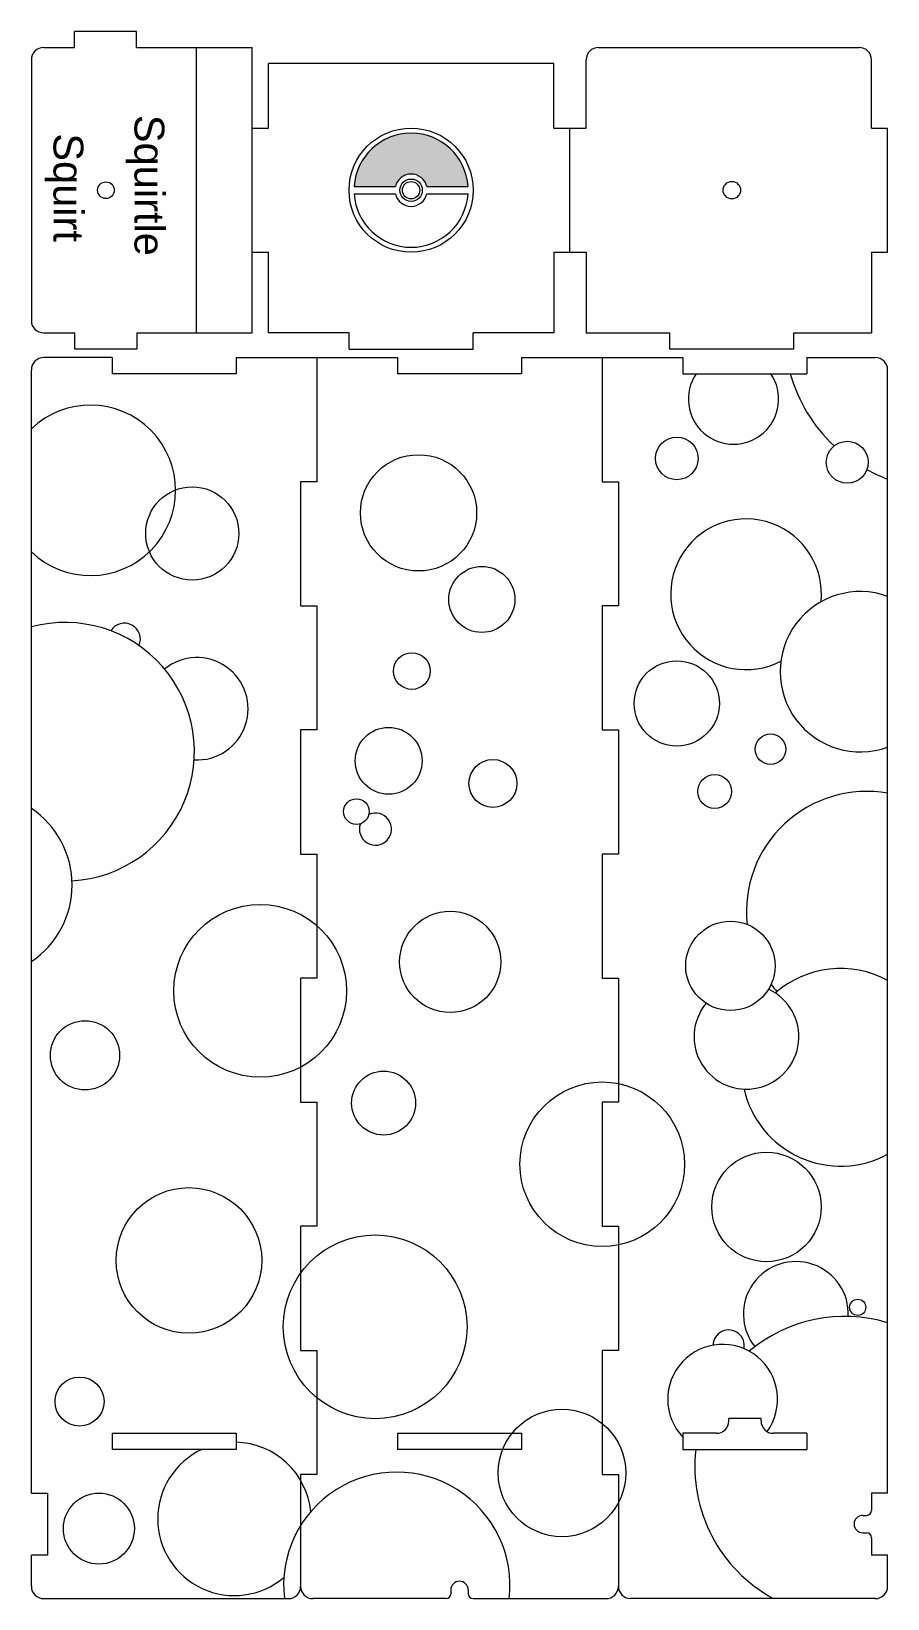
# Model space of a CAD drawing. Header units: millimetres. Extents: x 36 to 381, y 30 to 662.
import ezdxf

# ---------------------------------------------------------------- set-up
doc = ezdxf.new("R2010")
doc.units = ezdxf.units.MM
doc.header["$MEASUREMENT"] = 0
doc.styles.get("Standard").update_dxf_attribs({"font": 'arial.ttf'})

msp = doc.modelspace()

# ---------------------------------------------------------------- hatches: boundary and pattern name
at = {"lineweight": 0, "transparency": 33554687}
h = msp.add_hatch(color=5, dxfattribs=at)
h.dxf.hatch_style = 1
h.set_gradient(color1=(69, 69, 69), color2=(192, 192, 192), name='INVCURVED')
h.paths.add_polyline_path([(166.09, 599), (182.72, 599, -0.790569), (195.37, 599), (211.99, 599, 0.936777)])

# ---------------------------------------------------------------- linework, layer by layer
at = {"color": 1, "lineweight": 0}
for p, q in [((78.41, 661.5), (53.41, 661.5)), ((53.41, 655), (53.41, 661.5)), ((78.41, 655), (78.41, 661.5)), ((41.04, 655), (53.41, 655)), ((78.41, 655), (125.04, 655)), ((125.04, 540), (125.04, 655)), ((264.54, 655), (369.54, 655.01)), ((36.04, 650), (36.04, 545)), ((131.54, 622.5), (131.54, 648.5)), ((246.54, 648.5), (131.54, 648.5)), ((246.54, 622.5), (246.54, 648.5)), ((259.54, 622.5), (259.54, 650)), ((374.54, 622.51), (374.54, 650.01)), ((125.04, 622.5), (131.54, 622.5)), ((246.54, 622.5), (253.04, 622.5)), ((253.04, 572.5), (253.04, 622.5)), ((253.04, 622.5), (259.54, 622.5)), ((374.54, 622.51), (381.04, 622.51)), ((381.04, 572.51), (381.04, 622.51)), ((125.04, 572.5), (131.54, 572.5)), ((131.54, 540), (131.54, 572.5)), ((246.54, 572.5), (246.54, 540)), ((246.54, 572.5), (253.04, 572.5)), ((253.04, 572.5), (259.54, 572.5)), ((259.54, 572.5), (259.54, 540)), ((374.54, 572.51), (374.54, 540.01)), ((374.54, 572.51), (381.04, 572.51)), ((41.04, 540), (53.59, 540)), ((53.59, 533.5), (53.59, 540)), ((78.59, 540), (125.04, 540)), ((78.59, 540), (78.59, 533.5)), ((164.04, 540), (131.54, 540)), ((164.04, 533.5), (164.04, 540)), ((246.54, 540), (214.04, 540)), ((214.04, 533.5), (214.04, 540)), ((259.54, 540), (293.26, 540)), ((293.26, 533.5), (293.26, 540)), ((343.26, 533.51), (343.26, 540.01)), ((343.26, 540), (374.54, 540)), ((78.59, 533.5), (53.59, 533.5)), ((164.04, 533.5), (214.04, 533.5)), ((343.26, 533.51), (293.26, 533.51)), ((36.04, 72.6), (36.04, 525.05)), ((68.54, 530.05), (41.04, 530.05)), ((68.54, 530.05), (68.54, 523.55)), ((118.54, 530.05), (183.54, 530.05)), ((118.54, 530.05), (118.54, 523.55)), ((151.04, 530.05), (151.04, 480.05)), ((183.54, 530.05), (183.54, 523.55)), ((233.54, 530.05), (298.54, 530.05)), ((233.54, 530.05), (233.54, 523.55)), ((266.04, 530.05), (266.04, 480.05)), ((298.54, 530.05), (298.54, 523.55)), ((348.54, 530.05), (376.04, 530.05)), ((348.54, 530.05), (348.54, 523.55)), ((381.04, 72.6), (381.04, 525.05)), ((118.54, 523.55), (68.54, 523.55)), ((233.54, 523.55), (183.54, 523.55)), ((298.54, 523.55), (348.54, 523.55)), ((151.04, 480.05), (144.54, 480.05)), ((144.54, 480.05), (144.54, 430.05)), ((266.04, 480.05), (272.54, 480.05)), ((272.54, 480.05), (272.54, 430.05)), ((144.54, 430.05), (151.04, 430.05)), ((151.04, 430.05), (151.04, 380.05)), ((272.54, 430.05), (266.04, 430.05)), ((266.04, 430.05), (266.04, 380.05)), ((151.04, 380.05), (144.54, 380.05)), ((144.54, 380.05), (144.54, 330.05)), ((266.04, 380.05), (272.54, 380.05)), ((272.54, 380.05), (272.54, 330.05)), ((144.54, 330.05), (151.04, 330.05)), ((151.04, 330.05), (151.04, 280.05)), ((272.54, 330.05), (266.04, 330.05)), ((266.04, 330.05), (266.04, 280.05)), ((151.04, 280.05), (144.54, 280.05)), ((144.54, 280.05), (144.54, 230.05)), ((266.04, 280.05), (272.54, 280.05)), ((272.54, 280.05), (272.54, 230.05)), ((144.54, 230.05), (151.04, 230.05)), ((151.04, 230.05), (151.04, 180.05)), ((272.54, 230.05), (266.04, 230.05)), ((266.04, 230.05), (266.04, 180.05)), ((151.04, 180.05), (144.54, 180.05)), ((144.54, 180.05), (144.54, 130.05)), ((266.04, 180.05), (272.54, 180.05)), ((272.54, 180.05), (272.54, 130.05)), ((144.54, 130.05), (151.04, 130.05)), ((151.04, 130.05), (151.04, 80.05)), ((272.54, 130.05), (266.04, 130.05)), ((266.04, 130.05), (266.04, 80.05)), ((330.04, 102.65), (317.04, 102.65)), ((317.04, 101.65), (317.04, 102.65)), ((330.04, 101.65), (330.04, 102.65)), ((68.54, 96.65), (118.54, 96.65)), ((68.54, 96.65), (68.54, 90.15)), ((118.54, 96.65), (118.54, 90.15)), ((183.54, 96.65), (233.54, 96.65)), ((183.54, 96.65), (183.54, 90.15)), ((233.54, 96.65), (233.54, 90.15)), ((312.04, 96.65), (298.54, 96.65)), ((298.54, 96.65), (298.54, 90.15)), ((348.54, 96.65), (335.04, 96.65)), ((348.54, 96.65), (348.54, 90.15)), ((118.54, 90.15), (68.54, 90.15)), ((233.54, 90.15), (183.54, 90.15)), ((298.54, 90.15), (348.54, 90.15)), ((151.04, 80.05), (144.54, 80.05)), ((144.54, 80.05), (144.54, 35.04)), ((266.04, 80.05), (272.54, 80.05)), ((272.54, 80.05), (272.54, 35.04)), ((36.04, 72.6), (42.54, 72.6)), ((42.54, 72.6), (42.54, 47.6)), ((374.54, 72.6), (374.54, 65.6)), ((381.04, 72.6), (374.54, 72.6)), ((371.04, 63.6), (372.54, 63.6)), ((371.04, 56.6), (372.54, 56.6)), ((374.54, 54.6), (374.54, 47.6)), ((36.04, 35.05), (36.04, 47.6)), ((42.54, 47.6), (36.04, 47.6)), ((381.04, 47.6), (374.54, 47.6)), ((381.04, 35.05), (381.04, 47.6)), ((205.04, 33.54), (205.04, 32.04)), ((212.04, 33.54), (212.04, 32.04)), ((41.04, 30.05), (139.54, 30.04)), ((203.04, 30.04), (149.54, 30.04)), ((214.04, 30.04), (267.54, 30.04)), ((376.04, 30.05), (277.27, 30.04))]:
    msp.add_line(p, q, dxfattribs=at)
at = {"color": 5, "lineweight": 0}
for p, q in [((102.64, 540), (102.64, 655)), ((166.09, 599), (182.72, 599)), ((166.09, 596), (182.72, 596)), ((195.37, 599), (211.99, 599)), ((195.37, 596), (211.99, 596))]:
    msp.add_line(p, q, dxfattribs=at)
at = {"lineweight": 0}
msp.add_line((144.54, 35.04), (144.54, 35.04), dxfattribs=at)
at = {"color": 1, "lineweight": 0}
for centre, radius in [((189.04, 597.5), 25), ((66.09, 597.5), 3.35), ((189.04, 597.5), 3.5), ((318.26, 597.51), 3.5)]:
    msp.add_circle(centre, radius, dxfattribs=at)
at = {"color": 5, "lineweight": 0}
for centre, radius in [((189.04, 597.5), 4.5), ((296.07, 489.45), 8.59), ((364.76, 487.88), 8.46), ((192.03, 467.51), 23.42), ((100.87, 459.19), 18.77), ((217.54, 432.62), 13.32), ((189.34, 403.76), 7.38), ((296.07, 390.72), 17.17), ((180, 367.61), 13.47), ((333.85, 372.27), 6.14), ((222, 358.49), 9.66), ((311.34, 355.23), 6.82), ((167.01, 347.16), 5.16), ((128.24, 274.92), 34.78), ((204.81, 286.59), 20.39), ((317.7, 285), 18.01), ((57.65, 248.95), 13.95), ((177.96, 229.71), 12.88), ((266.04, 205.05), 33.15), ((332.22, 187.85), 22.06), ((99.54, 166.32), 29.31), ((174.55, 139.56), 37.01), ((368.98, 147.41), 3.25), ((55.47, 109.44), 9.89), ((249.82, 80.7), 25.69), ((63.24, 58.26), 14.29)]:
    msp.add_circle(centre, radius, dxfattribs=at)
at = {"color": 1, "lineweight": 0}
for centre, radius, start, end in [((41.04, 650), 5, 90, 180), ((264.54, 650), 5, 90.00313, 180), ((369.54, 650.01), 5, 0, 90.00313), ((41.04, 545), 5, 180, 270), ((41.04, 525.05), 5, 90, 180), ((376.04, 525.05), 5, 0, 90), ((312.04, 101.65), 5, 270, 0), ((335.04, 101.65), 5, 180, 270), ((371.04, 60.1), 3.5, 90, 270), ((372.54, 65.6), 2, 270, 0), ((372.54, 54.6), 2, 0, 89.99759), ((41.04, 35.05), 5, 180, 269.99676), ((139.54, 35.04), 5, 269.99676, 0), ((149.54, 35.04), 5, 180, 270), ((203.04, 32.04), 2, 269.9981, 359.99676), ((208.54, 33.54), 3.5, 0, 180), ((214.04, 32.04), 2, 180, 269.99676), ((267.54, 35.04), 5, 269.99676, 0), ((277.54, 35.04), 5, 180, 266.92055), ((376.04, 35.05), 5, 270.00324, 0)]:
    msp.add_arc(centre, radius, start, end, dxfattribs=at)
at = {"color": 5, "lineweight": 0}
for centre, radius, start, end in [((189.04, 597.5), 23, 3.73934, 176.26066), ((189.04, 597.5), 6.5, 13.34236, 166.65764), ((189.04, 597.5), 23, 183.73934, 356.26066), ((189.04, 597.5), 6.5, 193.34236, 346.65764), ((318.93, 513.36), 18.21, 145.95465, 34.04535), ((403.15, 540.93), 63.77, 195.81271, 226.75479), ((59.79, 476.58), 34.34, 226.2418, 133.7582), ((403.15, 540.93), 63.77, 241.45125, 249.70511), ((324, 434.72), 30.37, 354.2341, 297.46259), ((370, 403.51), 32.29, 70.02122, 289.97878), ((49.69, 371.29), 52.06, 273.02977, 105.19754), ((73.53, 416.61), 6.43, 336.30216, 148.19484), ((102.75, 388.57), 20.62, 266.92739, 129.16392), ((372.59, 306.84), 48.44, 79.953, 186.08735), ((15.36, 317.56), 37.12, 303.85652, 56.14348), ((174.68, 340.07), 6.46, 160.23304, 114.28397), ((362.02, 244.11), 39.82, 61.47083, 131.24356), ((324.14, 256.42), 21.12, 140.34368, 65.07199), ((372.59, 306.84), 48.44, 217.31737, 221.69922), ((362.02, 244.11), 39.82, 192.75549, 298.52917), ((344.06, 144.72), 21.14, 357.25949, 218.37501), ((363.82, 83.25), 60.47, 73.45556, 129.71406), ((316.98, 132), 6.31, 348.47481, 178.67778), ((314.55, 110.36), 22.13, 324.0474, 223.67677), ((117.83, 62.17), 30.89, 115.07136, 310.16595), ((117.83, 62.17), 30.89, 5.34077, 88.69201), ((363.82, 83.25), 60.47, 173.4516, 241.62198), ((183.25, 35.41), 45.6, 353.23436, 186.75916)]:
    msp.add_arc(centre, radius, start, end, dxfattribs=at)

# ---------------------------------------------------------------- texts
at = {"color": 252, "lineweight": 0, "true_color": 0x939598}
for s, p in [('Squirtle', (77.6, 627.89)), ('Squirt', (44.97, 620.43))]:
    msp.add_text(s, height=12, rotation=270, dxfattribs=at).set_placement(p)

doc.saveas('drawing.dxf')
